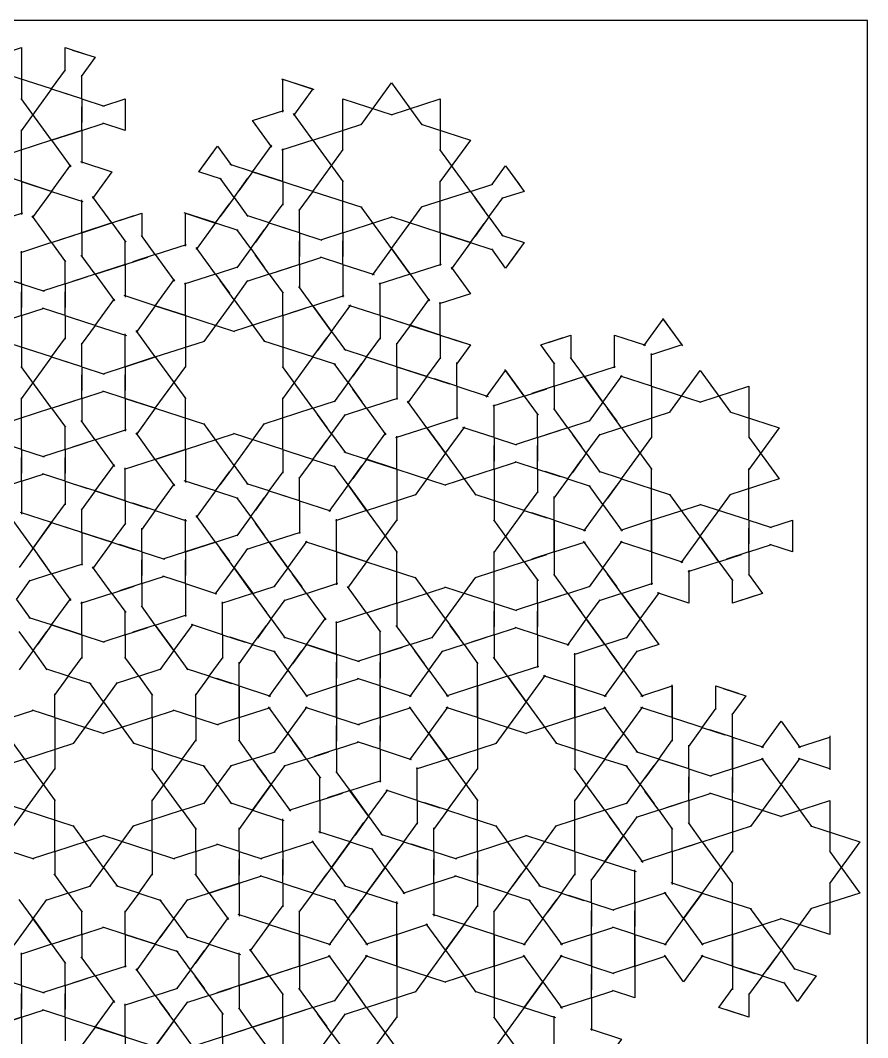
# Model space of a CAD drawing. Header units: millimetres. Extents: x -355 to 355, y -355 to 355.
# Drawn here: x -38.6 to 355, y -117.5 to 355 of the extents above; entities that cross this region are included whole.
import ezdxf

# ---------------------------------------------------------------- set-up
doc = ezdxf.new("R2010")
doc.units = ezdxf.units.MM
doc.layers.add('canvas_boundary', color=7, linetype='Continuous', true_color=0x505050)
doc.layers.add('strapwork', color=7, linetype='Continuous', true_color=0xff0000)

msp = doc.modelspace()

# ---------------------------------------------------------------- linework, layer by layer
at = {"layer": 'canvas_boundary'}
msp.add_lwpolyline([(-355, -355), (355, -355), (355, 355), (-355, 355)], close=True, dxfattribs=at)
at = {"layer": 'strapwork', "true_color": 0xff0000}
for points in [[(-60.89, 334.94), (-38.06, 342.36), (-38.06, 318.36)], [(-17.84, 331.36), (-17.84, 342.36), (-7.38, 338.96)], [(-14.32, 341.22), (-3.86, 337.82), (-10.33, 328.92)], [(-24.09, 323.13), (-17.62, 332.02)], [(-24.09, 323.13), (-46.91, 330.54)], [(-10.11, 318.58), (-10.11, 329.58)], [(82.76, 327.84), (97.27, 323.13), (88.3, 310.79)], [(83.29, 312.42), (83.29, 327.67), (97.79, 322.95)], [(-24.09, 323.13), (-38.19, 303.71)], [(-24.09, 323.13), (-13.63, 319.73)], [(-10.11, 318.58), (-20.57, 321.98)], [(119.75, 306.52), (133.85, 325.93), (147.96, 306.52)], [(-24.09, 299.35), (-38.19, 318.77)], [(-10.11, 318.58), (-10.11, 307.58)], [(-10.11, 318.58), (0.35, 315.19)], [(-0.35, 315.19), (10.11, 318.58), (10.11, 307.58)], [(111.24, 294.58), (111.24, 318.58), (134.07, 311.17)], [(133.64, 311.17), (156.47, 318.58), (156.47, 294.58)], [(-10.11, 303.89), (-10.11, 314.89)], [(10.11, 314.89), (10.11, 303.89), (-0.35, 307.29)], [(78.28, 296.09), (69.31, 308.43), (83.82, 313.14)], [(-10.11, 303.89), (0.35, 307.29)], [(97.27, 299.35), (88.3, 311.69)], [(-38.06, 280.11), (-38.06, 304.11)], [(-10.11, 303.89), (-24.62, 299.18)], [(-24.09, 299.35), (-9.58, 304.06)], [(-10.11, 303.89), (-10.11, 288.64)], [(97.27, 299.35), (120.09, 306.77)], [(147.62, 306.77), (170.44, 299.35), (156.33, 279.93)], [(-24.09, 299.35), (-46.91, 291.93)], [(-24.09, 299.35), (-15.12, 287.01)], [(97.27, 299.35), (82.76, 294.64)], [(97.27, 299.35), (111.37, 279.93)], [(54.78, 281.25), (44.31, 284.65), (50.78, 293.55)], [(46.49, 287.64), (52.95, 296.54), (59.42, 287.64)], [(69.31, 284.65), (78.28, 296.99)], [(83.29, 280.11), (83.29, 295.36)], [(97.27, 275.57), (111.37, 294.99)], [(170.44, 275.57), (156.33, 294.99)], [(-10.64, 289.37), (3.86, 284.65), (-5.1, 272.32)], [(-38.06, 280.11), (-60.89, 287.53)], [(-24.09, 275.57), (-15.12, 287.91)], [(69.31, 284.65), (58.85, 288.05)], [(69.31, 284.65), (62.85, 275.75)], [(83.29, 280.11), (68.79, 284.83)], [(69.31, 284.65), (83.82, 279.94)], [(180.34, 278.56), (186.8, 287.46), (193.27, 278.56)], [(188.98, 284.47), (195.44, 275.57), (184.98, 272.17)], [(-24.09, 275.57), (-38.59, 280.29)], [(-38.06, 280.11), (-38.06, 264.86)], [(-38.06, 280.11), (-23.56, 275.4)], [(60.68, 272.77), (54.21, 281.67)], [(60.68, 272.77), (67.14, 281.67)], [(83.29, 280.11), (83.29, 269.11)], [(83.29, 280.11), (93.75, 276.71)], [(97.27, 275.57), (86.8, 278.97)], [(111.24, 256.34), (111.24, 280.34)], [(156.47, 256.34), (156.47, 280.34)], [(170.44, 275.57), (180.9, 278.97)], [(-24.09, 275.57), (-33.05, 263.24)], [(-24.09, 275.57), (-9.58, 270.86)], [(97.27, 275.57), (90.8, 266.67)], [(97.27, 275.57), (120.09, 268.16)], [(170.44, 275.57), (147.62, 268.16)], [(170.44, 275.57), (176.91, 266.67)], [(-10.11, 256.34), (-10.11, 271.59)], [(3.86, 260.88), (-5.1, 273.22)], [(52.04, 260.88), (58.51, 269.78)], [(60.68, 272.77), (54.21, 263.87)], [(60.68, 272.77), (67.14, 263.87)], [(77.04, 260.88), (83.51, 269.78)], [(179.08, 263.68), (172.61, 272.58)], [(179.08, 263.68), (185.54, 272.58)], [(-52.04, 260.88), (-37.53, 265.59)], [(7.38, 262.02), (17.84, 265.42), (17.84, 254.42)], [(52.04, 260.88), (37.54, 265.59)], [(38.06, 250.17), (38.06, 265.42), (52.57, 260.71)], [(91.02, 256.34), (91.02, 267.34)], [(133.85, 248.99), (119.75, 268.41)], [(133.85, 248.99), (147.96, 268.41)], [(-24.09, 251.8), (-33.05, 264.13)], [(3.86, 260.88), (-10.64, 256.17)], [(-10.11, 256.34), (4.39, 261.05)], [(3.86, 260.88), (14.33, 264.28)], [(3.86, 260.88), (10.33, 251.98)], [(52.04, 260.88), (43.08, 248.54)], [(52.04, 260.88), (62.5, 257.48)], [(77.04, 260.88), (66.58, 264.28)], [(77.04, 260.88), (70.57, 251.98)], [(77.04, 260.88), (87.5, 257.48)], [(111.24, 256.34), (134.07, 263.75)], [(156.47, 256.34), (133.64, 263.75)], [(170.44, 251.8), (176.91, 260.69)], [(179.08, 263.68), (172.61, 254.78)], [(179.08, 263.68), (185.54, 254.78)], [(-24.09, 251.8), (-13.63, 255.2)], [(-10.11, 256.34), (-20.57, 252.94)], [(-10.11, 256.34), (-10.11, 245.34)], [(68.4, 248.99), (61.94, 257.89)], [(68.4, 248.99), (74.87, 257.89)], [(91.02, 256.34), (80.55, 259.74)], [(91.02, 256.34), (91.02, 245.34)], [(91.02, 256.34), (101.48, 252.94)], [(111.24, 256.34), (100.78, 252.94)], [(111.24, 256.34), (111.24, 245.34)], [(170.44, 251.8), (155.94, 256.51)], [(156.47, 256.34), (156.47, 241.09)], [(156.47, 256.34), (170.97, 251.62)], [(184.98, 255.19), (195.44, 251.8), (188.98, 242.9)], [(-24.09, 251.8), (-38.59, 247.08)], [(-24.09, 251.8), (-17.62, 242.9)], [(10.11, 241.64), (10.11, 252.64)], [(24.09, 246.18), (17.62, 255.08)], [(24.09, 246.18), (38.59, 250.9)], [(91.02, 241.64), (91.02, 252.64)], [(111.24, 241.64), (111.24, 252.64)], [(170.44, 251.8), (161.48, 239.46)], [(170.44, 251.8), (180.9, 248.4)], [(-38.06, 232.56), (-38.06, 247.81)], [(-3.86, 237.1), (-10.33, 246)], [(24.09, 246.18), (13.63, 242.78)], [(24.09, 246.18), (33.05, 233.85)], [(52.04, 237.1), (43.08, 249.44)], [(68.4, 248.99), (61.94, 240.09)], [(68.4, 248.99), (74.87, 240.09)], [(77.04, 237.1), (70.57, 246)], [(133.85, 248.99), (124.89, 236.65)], [(142.49, 237.1), (133.53, 249.44)], [(133.85, 248.99), (142.82, 236.65)], [(193.27, 248.81), (186.8, 239.91), (180.34, 248.81)], [(-17.84, 232.56), (-17.84, 243.56)], [(10.11, 241.64), (-4.39, 236.93)], [(-3.86, 237.1), (10.64, 241.81)], [(10.11, 241.64), (20.58, 245.04)], [(10.11, 241.64), (10.11, 226.39)], [(91.02, 241.64), (80.55, 238.24)], [(91.02, 241.64), (101.48, 245.04)], [(91.02, 241.64), (91.02, 230.64)], [(111.24, 241.64), (100.78, 245.04)], [(111.24, 241.64), (111.24, 226.39)], [(111.24, 241.64), (125.74, 236.93)], [(142.49, 237.1), (156.99, 241.81)], [(-38.06, 232.56), (-52.57, 237.27)], [(-52.04, 237.1), (-37.53, 232.39)], [(-3.86, 237.1), (-14.32, 233.7)], [(-3.86, 237.1), (5.1, 224.76)], [(52.04, 237.1), (37.54, 232.39)], [(52.04, 237.1), (62.5, 240.5)], [(52.04, 237.1), (58.51, 228.2)], [(77.04, 237.1), (66.58, 233.7)], [(77.04, 237.1), (87.5, 240.5)], [(77.04, 237.1), (83.51, 228.2)], [(142.49, 237.1), (127.99, 232.39)], [(142.49, 237.1), (151.45, 224.76)], [(161.48, 240.36), (170.44, 228.02), (155.94, 223.31)], [(-38.06, 232.56), (-38.06, 221.56)], [(-38.06, 232.56), (-27.6, 229.16)], [(-17.84, 232.56), (-28.3, 229.16)], [(-17.84, 232.56), (-7.38, 235.96)], [(-17.84, 232.56), (-17.84, 221.56)], [(24.09, 222.41), (33.05, 234.74)], [(38.06, 217.87), (38.06, 233.12)], [(60.68, 225.21), (54.21, 234.11)], [(60.68, 225.21), (67.14, 234.11)], [(128.52, 217.87), (128.52, 233.12)], [(-38.06, 217.87), (-38.06, 228.87)], [(-17.84, 217.87), (-17.84, 228.87)], [(24.09, 222.41), (9.59, 227.12)], [(83.29, 217.87), (83.29, 228.87)], [(97.27, 222.41), (90.8, 231.31)], [(97.27, 222.41), (111.77, 227.12)], [(-3.86, 213.32), (5.1, 225.66)], [(24.09, 222.41), (15.13, 210.07)], [(38.06, 217.87), (23.56, 222.58)], [(24.09, 222.41), (38.59, 217.69)], [(60.68, 225.21), (46.57, 205.8)], [(60.68, 225.21), (74.78, 205.8)], [(97.27, 222.41), (86.8, 219.01)], [(105.9, 210.52), (96.94, 222.86)], [(97.27, 222.41), (106.23, 210.07)], [(105.9, 210.52), (114.87, 222.86)], [(128.52, 217.87), (114.01, 222.58)], [(142.49, 213.32), (151.45, 225.66)], [(156.47, 208.78), (156.47, 224.03)], [(-38.06, 217.87), (-60.89, 210.45)], [(-38.06, 217.87), (-27.6, 221.27)], [(-38.06, 217.87), (-38.06, 193.87)], [(-17.84, 217.87), (-28.3, 221.27)], [(-17.84, 217.87), (-17.84, 206.87)], [(-17.84, 217.87), (-7.38, 214.47)], [(38.06, 217.87), (38.06, 193.87)], [(38.06, 217.87), (60.89, 210.45)], [(83.29, 217.87), (60.46, 210.45)], [(83.29, 217.87), (93.75, 221.26)], [(83.29, 217.87), (83.29, 193.87)], [(128.52, 217.87), (128.52, 206.87)], [(128.52, 217.87), (138.98, 214.47)], [(-3.86, 213.32), (-14.32, 216.72)], [(-3.86, 213.32), (-10.33, 204.43)], [(-3.86, 213.32), (10.64, 208.61)], [(142.49, 213.32), (132.03, 216.72)], [(142.49, 213.32), (136.02, 204.43)], [(156.47, 208.78), (141.96, 213.5)], [(142.49, 213.32), (156.99, 208.61)], [(251.02, 203.79), (259.98, 216.13), (268.94, 203.79)], [(259.65, 216.58), (268.62, 204.24), (254.11, 199.53)], [(10.11, 194.09), (10.11, 209.34)], [(24.09, 198.63), (15.13, 210.97)], [(105.9, 210.52), (99.44, 201.62)], [(105.9, 210.52), (112.37, 201.62)], [(156.47, 208.78), (156.47, 197.78)], [(156.47, 208.78), (166.93, 205.38)], [(206.68, 205.38), (217.14, 208.78), (217.14, 197.78)], [(237.37, 193.53), (237.37, 208.78), (251.87, 204.07)], [(-24.09, 198.63), (-46.91, 206.05)], [(-24.09, 198.63), (-17.62, 207.53)], [(-10.11, 194.09), (-10.11, 205.09)], [(24.09, 198.63), (46.91, 206.05)], [(97.27, 198.63), (74.44, 206.05)], [(97.27, 198.63), (103.73, 207.53)], [(122.27, 198.63), (128.73, 207.53)], [(136.24, 194.09), (136.24, 205.09)], [(159.98, 207.64), (170.44, 204.24), (163.98, 195.34)], [(209.63, 195.34), (203.17, 204.24), (213.63, 207.64)], [(-24.09, 198.63), (-38.19, 179.21)], [(-24.09, 198.63), (-13.63, 195.23)], [(24.09, 198.63), (9.59, 193.92)], [(10.11, 194.09), (24.62, 198.8)], [(24.09, 198.63), (38.2, 179.21)], [(97.27, 198.63), (83.16, 179.21)], [(97.27, 198.63), (107.73, 195.23)], [(122.27, 198.63), (111.8, 202.03)], [(122.27, 198.63), (115.8, 189.73)], [(122.27, 198.63), (132.73, 195.23)], [(254.64, 185.01), (254.64, 200.26)], [(-24.09, 174.85), (-38.19, 194.27)], [(-10.11, 194.09), (-20.57, 197.49)], [(-10.11, 194.09), (-10.11, 183.09)], [(-10.11, 194.09), (0.35, 190.69)], [(10.11, 194.09), (-0.35, 190.69)], [(10.11, 194.09), (10.11, 183.09)], [(24.09, 174.85), (38.2, 194.27)], [(97.27, 174.85), (83.16, 194.27)], [(113.63, 186.74), (107.16, 195.64)], [(113.63, 186.74), (120.09, 195.64)], [(136.24, 194.09), (125.78, 197.49)], [(150.22, 189.55), (135.71, 194.26)], [(136.24, 194.09), (136.24, 178.84)], [(136.24, 194.09), (150.74, 189.38)], [(150.22, 189.55), (156.68, 198.45)], [(164.19, 185.01), (164.19, 196.01)], [(209.42, 185.01), (209.42, 196.01)], [(223.39, 189.55), (216.93, 198.45)], [(223.39, 189.55), (237.9, 194.26)], [(-10.11, 179.4), (-10.11, 190.4)], [(10.11, 179.39), (10.11, 190.39)], [(150.22, 189.55), (141.25, 177.21)], [(150.22, 189.55), (160.68, 186.15)], [(177.84, 180.02), (186.8, 192.35), (195.77, 180.02)], [(195.44, 180.47), (186.48, 192.8)], [(223.39, 189.55), (212.93, 186.15)], [(232.03, 177.66), (223.07, 190)], [(223.39, 189.55), (232.36, 177.21)], [(232.03, 177.66), (240.99, 190)], [(254.64, 185.01), (240.14, 189.72)], [(263.15, 172.94), (277.25, 192.35), (291.36, 172.94)], [(113.63, 186.74), (107.16, 177.84)], [(113.63, 186.74), (120.09, 177.84)], [(164.19, 185.01), (153.73, 188.41)], [(164.19, 185.01), (164.19, 169.76)], [(164.19, 185.01), (178.69, 180.29)], [(209.42, 185.01), (198.96, 181.61)], [(209.42, 185.01), (219.88, 188.41)], [(209.42, 185.01), (209.42, 174.01)], [(254.64, 185.01), (254.64, 161.01)], [(254.64, 185.01), (277.47, 177.59)], [(277.04, 177.59), (299.87, 185.01), (299.87, 161.01)], [(-38.06, 155.62), (-38.06, 179.62)], [(-10.11, 179.4), (0.35, 182.79)], [(10.11, 179.39), (-0.35, 182.79)], [(38.06, 155.62), (38.06, 179.62)], [(83.29, 155.62), (83.29, 179.62)], [(122.27, 174.85), (115.8, 183.75)], [(195.44, 180.47), (180.94, 175.75)], [(195.44, 180.47), (205.9, 183.87)], [(195.44, 180.47), (201.91, 171.57)], [(-24.09, 174.85), (-46.91, 167.44)], [(-24.09, 174.85), (-13.63, 178.25)], [(-24.09, 174.85), (-17.62, 165.96)], [(-10.11, 179.4), (-20.57, 176)], [(-10.11, 179.4), (-10.11, 168.4)], [(24.09, 174.85), (9.59, 179.57)], [(10.11, 179.39), (10.11, 164.14)], [(10.11, 179.39), (24.62, 174.68)], [(24.09, 174.85), (15.13, 162.52)], [(24.09, 174.85), (46.91, 167.44)], [(97.27, 174.85), (74.44, 167.44)], [(97.27, 174.85), (107.73, 178.25)], [(97.27, 174.85), (103.73, 165.95)], [(122.27, 174.85), (111.8, 171.45)], [(122.27, 174.85), (136.77, 179.57)], [(122.27, 174.85), (131.23, 162.52)], [(150.22, 165.77), (141.25, 178.11)], [(181.47, 161.23), (181.47, 176.48)], [(232.03, 177.66), (225.56, 168.76)], [(232.03, 177.66), (238.5, 168.76)], [(105.9, 162.97), (99.44, 171.86)], [(105.9, 162.97), (112.37, 171.86)], [(150.22, 165.77), (164.72, 170.48)], [(201.69, 161.23), (201.69, 172.23)], [(215.67, 165.77), (209.2, 174.67)], [(240.67, 165.77), (234.2, 174.67)], [(240.67, 165.77), (263.49, 173.19)], [(291.02, 173.19), (313.84, 165.77), (299.74, 146.36)], [(-17.84, 155.62), (-17.84, 166.62)], [(-3.86, 160.16), (-10.33, 169.06)], [(60.68, 148.27), (46.57, 167.69)], [(60.68, 148.27), (74.78, 167.69)], [(150.22, 165.77), (135.71, 161.06)], [(158.85, 153.88), (149.89, 166.22)], [(150.22, 165.77), (159.18, 153.43)], [(158.85, 153.88), (167.82, 166.22)], [(181.47, 161.23), (166.96, 165.94)], [(215.67, 165.77), (205.21, 162.37)], [(215.67, 165.77), (226.13, 169.17)], [(215.67, 165.77), (222.13, 156.87)], [(240.67, 165.77), (230.21, 162.37)], [(240.67, 165.77), (254.77, 146.36)], [(-38.06, 155.62), (-60.89, 163.03)], [(-3.86, 160.16), (10.64, 164.87)], [(24.09, 151.08), (15.13, 163.41)], [(38.06, 155.62), (60.89, 163.03)], [(83.29, 155.62), (60.46, 163.03)], [(105.9, 162.97), (99.44, 154.07)], [(105.9, 162.97), (112.37, 154.07)], [(122.27, 151.08), (131.23, 163.41)], [(136.24, 146.54), (136.24, 161.79)], [(181.47, 161.23), (181.47, 150.23)], [(181.47, 161.23), (191.93, 157.83)], [(201.69, 161.23), (191.23, 157.83)], [(201.69, 161.23), (212.15, 164.63)], [(201.69, 161.23), (201.69, 150.23)], [(224.3, 153.88), (217.84, 162.78)], [(224.3, 153.88), (230.77, 162.78)], [(240.67, 142), (254.77, 161.41)], [(299.74, 161.41), (313.84, 142), (291.02, 134.58)], [(-17.84, 155.62), (-7.38, 159.02)], [(-3.86, 160.16), (-14.32, 156.76)], [(-3.86, 160.16), (5.1, 147.82)], [(97.27, 151.08), (103.73, 159.98)], [(181.47, 146.54), (181.47, 157.54)], [(201.69, 146.54), (201.69, 157.54)], [(-38.06, 155.62), (-38.06, 144.62)], [(-38.06, 155.62), (-27.6, 152.22)], [(-38.06, 140.92), (-38.06, 151.92)], [(-17.84, 155.62), (-28.3, 152.22)], [(-17.84, 155.62), (-17.84, 144.62)], [(-17.84, 140.92), (-17.84, 151.92)], [(38.06, 155.62), (23.56, 150.91)], [(24.09, 151.08), (38.59, 155.79)], [(38.06, 155.62), (38.06, 140.37)], [(83.29, 155.62), (83.29, 144.62)], [(83.29, 155.62), (93.75, 152.22)], [(97.27, 151.08), (86.8, 154.48)], [(122.27, 151.08), (111.8, 154.48)], [(136.24, 146.54), (121.74, 151.25)], [(158.85, 153.88), (144.75, 134.47)], [(158.85, 153.88), (172.96, 134.47)], [(224.3, 153.88), (217.84, 144.98)], [(224.3, 153.88), (230.77, 144.98)], [(-3.86, 136.38), (5.1, 148.72)], [(24.09, 151.08), (9.59, 146.36)], [(10.11, 131.84), (10.11, 147.09)], [(24.09, 151.08), (33.05, 138.74)], [(60.68, 148.27), (54.21, 139.37)], [(60.68, 148.27), (67.14, 139.37)], [(97.27, 151.08), (90.8, 142.18)], [(97.27, 151.08), (107.73, 147.68)], [(113.63, 139.19), (107.16, 148.09)], [(113.63, 139.19), (120.09, 148.09)], [(122.27, 151.08), (115.8, 142.18)], [(122.27, 151.08), (136.77, 146.36)], [(136.24, 146.54), (136.24, 122.54)], [(136.24, 146.54), (159.07, 139.12)], [(181.47, 146.54), (158.64, 139.12)], [(181.47, 146.54), (191.93, 149.94)], [(181.47, 146.54), (181.47, 122.54)], [(201.69, 146.54), (191.23, 149.94)], [(201.69, 146.54), (201.69, 135.54)], [(201.69, 146.54), (212.15, 143.14)], [(215.67, 142), (222.13, 150.89)], [(254.64, 122.76), (254.64, 146.76)], [(299.87, 122.76), (299.87, 146.76)], [(-38.06, 140.92), (-27.6, 144.32)], [(-17.84, 140.92), (-28.3, 144.32)], [(52.04, 136.38), (58.51, 145.28)], [(77.04, 136.38), (83.51, 145.28)], [(91.02, 131.84), (91.02, 142.84)], [(215.67, 142), (205.21, 145.39)], [(215.67, 142), (209.2, 133.1)], [(215.67, 142), (226.13, 138.6)], [(240.67, 142), (230.21, 145.39)], [(240.67, 142), (234.2, 133.1)], [(240.67, 142), (263.49, 134.58)], [(-38.06, 140.92), (-52.57, 136.21)], [(-38.06, 140.92), (-38.06, 125.67)], [(-17.84, 140.92), (-17.84, 129.92)], [(-17.84, 140.92), (-7.38, 137.52)], [(-3.86, 136.38), (-14.32, 139.78)], [(24.09, 127.3), (33.05, 139.64)], [(52.04, 136.38), (37.54, 141.09)], [(77.04, 136.38), (66.58, 139.78)], [(113.63, 139.19), (104.66, 126.85)], [(122.27, 127.3), (113.3, 139.64)], [(113.63, 139.19), (122.59, 126.85)], [(232.03, 130.11), (225.56, 139.01)], [(232.03, 130.11), (238.5, 139.01)], [(-3.86, 136.38), (-10.33, 127.48)], [(10.11, 131.84), (-4.39, 136.55)], [(-3.86, 136.38), (10.64, 131.67)], [(52.04, 136.38), (43.08, 124.04)], [(52.04, 136.38), (62.5, 132.98)], [(68.4, 124.49), (61.94, 133.39)], [(68.4, 124.49), (74.87, 133.39)], [(77.04, 136.38), (70.57, 127.48)], [(77.04, 136.38), (87.5, 132.98)], [(91.02, 131.84), (80.55, 135.24)], [(122.27, 127.3), (145.09, 134.72)], [(195.44, 127.3), (172.62, 134.72)], [(195.44, 127.3), (201.91, 136.2)], [(209.42, 122.76), (209.42, 133.76)], [(277.25, 115.41), (263.15, 134.83)], [(277.25, 115.41), (291.36, 134.83)], [(-24.09, 121.69), (-17.62, 130.59)], [(-10.11, 117.15), (-10.11, 128.15)], [(10.11, 131.84), (10.11, 120.84)], [(10.11, 131.84), (20.58, 128.44)], [(24.09, 127.3), (13.63, 130.7)], [(91.02, 131.84), (91.02, 116.59)], [(91.02, 131.84), (105.52, 127.13)], [(232.03, 130.11), (223.07, 117.77)], [(232.03, 130.11), (240.99, 117.77)], [(254.64, 122.76), (277.47, 130.18)], [(299.87, 122.76), (277.04, 130.18)], [(-24.09, 121.69), (-38.59, 126.4)], [(24.09, 127.3), (17.62, 118.4)], [(24.09, 127.3), (38.59, 122.59)], [(38.06, 108.07), (38.06, 123.32)], [(52.04, 112.61), (43.08, 124.94)], [(68.4, 124.49), (61.94, 115.59)], [(68.4, 124.49), (74.87, 115.59)], [(122.27, 127.3), (107.76, 122.59)], [(108.29, 108.06), (108.29, 123.31)], [(122.26, 103.52), (136.37, 122.94)], [(122.27, 127.3), (136.37, 107.88)], [(195.44, 127.3), (181.33, 107.88)], [(195.44, 103.52), (181.33, 122.94)], [(195.44, 127.3), (205.9, 123.9)], [(209.42, 122.76), (198.96, 126.16)], [(209.42, 108.06), (209.42, 123.31)], [(254.64, 108.06), (254.64, 123.31)], [(-32.72, 109.8), (-41.69, 122.14)], [(-24.09, 121.69), (-33.05, 109.35)], [(-32.72, 109.8), (-23.76, 122.14)], [(-24.09, 121.69), (-13.63, 118.29)], [(-10.11, 117.15), (-20.57, 120.55)], [(3.86, 112.61), (10.33, 121.51)], [(17.84, 108.07), (17.84, 119.07)], [(77.04, 112.61), (70.57, 121.51)], [(209.42, 122.76), (209.42, 107.51)], [(209.42, 122.76), (223.92, 118.05)], [(254.64, 122.76), (240.14, 118.05)], [(254.64, 122.76), (254.64, 107.51)], [(299.87, 122.76), (299.87, 111.76)], [(299.87, 122.76), (310.33, 119.36)], [(299.87, 108.06), (299.87, 119.06)], [(309.63, 119.36), (320.09, 122.76), (320.09, 111.76)], [(320.09, 119.06), (320.09, 108.06), (309.63, 111.46)], [(3.86, 112.61), (-10.64, 117.32)], [(-10.11, 117.15), (-10.11, 101.9)], [(-10.11, 117.15), (4.39, 112.43)], [(52.04, 112.61), (62.5, 116.01)], [(77.04, 112.61), (91.54, 117.32)], [(277.25, 115.41), (268.29, 103.07)], [(285.89, 103.52), (276.93, 115.86)], [(277.25, 115.41), (286.22, 103.07)], [(-32.72, 109.8), (-39.19, 100.9)], [(-32.72, 109.8), (-26.26, 100.9)], [(3.86, 112.61), (-5.1, 100.27)], [(3.86, 112.61), (14.33, 109.21)], [(17.84, 108.07), (7.38, 111.46)], [(52.04, 112.61), (37.54, 107.89)], [(38.06, 108.07), (52.57, 112.78)], [(52.04, 112.61), (58.51, 103.71)], [(60.68, 100.72), (54.21, 109.62)], [(60.68, 100.72), (67.14, 109.62)], [(77.04, 112.61), (66.58, 109.21)], [(85.68, 100.72), (76.71, 113.06)], [(77.04, 112.61), (86, 100.27)], [(85.68, 100.72), (94.64, 113.06)], [(108.29, 108.06), (93.79, 112.78)], [(209.42, 108.06), (223.92, 112.78)], [(232.03, 100.72), (223.07, 113.06)], [(232.03, 100.72), (240.99, 113.06)], [(254.64, 108.06), (240.14, 112.78)], [(299.87, 108.06), (310.33, 111.46)], [(-24.09, 97.91), (-30.55, 106.81)], [(17.84, 108.07), (17.84, 97.07)], [(17.84, 108.07), (28.3, 104.67)], [(17.84, 93.37), (17.84, 104.37)], [(38.06, 108.07), (27.6, 104.67)], [(38.06, 108.07), (38.06, 97.07)], [(38.06, 93.37), (38.06, 104.37)], [(122.26, 103.52), (107.76, 108.24)], [(108.29, 108.06), (108.29, 92.81)], [(108.29, 108.06), (122.79, 103.35)], [(136.24, 84.29), (136.24, 108.29)], [(181.47, 84.29), (181.47, 108.29)], [(195.44, 103.52), (205.9, 106.92)], [(209.42, 108.06), (198.96, 104.67)], [(209.42, 108.06), (209.42, 97.06)], [(254.64, 108.06), (254.64, 92.81)], [(254.64, 108.06), (269.15, 103.35)], [(285.89, 103.52), (296.35, 106.92)], [(299.87, 108.06), (289.41, 104.67)], [(299.87, 108.06), (299.87, 97.06)], [(-24.09, 97.91), (-9.58, 102.62)], [(3.86, 88.83), (-5.1, 101.17)], [(60.68, 100.72), (51.71, 88.38)], [(69.31, 88.83), (60.35, 101.17)], [(60.68, 100.72), (69.64, 88.38)], [(85.68, 100.72), (79.21, 91.82)], [(85.68, 100.72), (92.14, 91.82)], [(122.26, 103.52), (113.3, 91.19)], [(122.26, 103.52), (145.09, 96.11)], [(195.44, 103.52), (172.62, 96.11)], [(195.44, 103.52), (201.91, 94.62)], [(232.03, 100.72), (225.56, 91.82)], [(232.03, 100.72), (238.5, 91.82)], [(271.92, 99.54), (271.92, 84.29), (257.41, 89)], [(285.89, 103.52), (271.39, 98.81)], [(285.89, 103.52), (292.36, 94.62)], [(-40.45, 86.02), (-33.98, 94.92)], [(-24.09, 97.91), (-34.55, 94.51)], [(-24.09, 97.91), (-15.12, 85.57)], [(17.84, 93.37), (28.3, 96.77)], [(38.06, 93.37), (27.6, 96.77)], [(94.31, 88.83), (87.85, 97.73)], [(158.85, 76.94), (144.75, 96.36)], [(158.85, 76.94), (172.96, 96.36)], [(201.69, 84.29), (201.69, 95.29)], [(215.67, 88.83), (209.2, 97.73)], [(240.67, 88.83), (234.2, 97.73)], [(302.6, 87.69), (292.14, 84.29), (292.14, 95.29)], [(299.65, 97.73), (306.12, 88.83), (295.66, 85.43)], [(3.86, 88.83), (14.33, 92.23)], [(17.84, 93.37), (7.38, 89.97)], [(17.84, 93.37), (17.84, 82.37)], [(38.06, 93.37), (38.06, 78.12)], [(38.06, 93.37), (52.57, 88.66)], [(69.31, 88.83), (79.78, 92.23)], [(94.31, 88.83), (108.82, 93.54)], [(122.26, 79.75), (113.3, 92.08)], [(136.24, 84.29), (159.07, 91.71)], [(181.47, 84.29), (158.64, 91.7)], [(215.67, 88.83), (226.13, 92.23)], [(240.67, 88.83), (255.17, 93.54)], [(-40.45, 86.02), (-33.98, 77.12)], [(-24.09, 74.14), (-15.12, 86.47)], [(3.86, 88.83), (-10.64, 84.12)], [(3.86, 88.83), (10.33, 79.93)], [(69.31, 88.83), (54.81, 84.12)], [(69.31, 88.83), (75.78, 79.93)], [(77.95, 76.94), (71.49, 85.84)], [(77.95, 76.94), (84.42, 85.84)], [(94.31, 88.83), (83.85, 85.43)], [(94.31, 88.83), (103.28, 76.49)], [(201.69, 84.29), (212.15, 87.69)], [(215.67, 88.83), (205.2, 85.43)], [(215.67, 88.83), (222.13, 79.93)], [(224.3, 76.94), (217.84, 85.84)], [(224.3, 76.94), (230.77, 85.84)], [(240.67, 88.83), (230.2, 85.43)], [(249.3, 76.94), (240.34, 89.28)], [(240.67, 88.83), (249.63, 76.49)], [(249.3, 76.94), (258.27, 89.28)], [(-10.11, 69.59), (-10.11, 84.84)], [(10.11, 69.59), (10.11, 80.59)], [(24.09, 74.13), (17.62, 83.03)], [(55.34, 69.59), (55.34, 84.84)], [(122.26, 79.75), (132.73, 83.15)], [(136.24, 84.29), (125.78, 80.89)], [(136.24, 84.29), (136.24, 73.29)], [(181.47, 84.29), (181.47, 73.29)], [(181.47, 84.29), (191.93, 80.89)], [(181.47, 69.59), (181.47, 80.59)], [(201.69, 84.29), (191.23, 80.89)], [(201.69, 84.29), (201.69, 73.29)], [(201.69, 69.59), (201.69, 80.59)], [(-24.09, 74.14), (-34.55, 77.53)], [(24.09, 74.13), (38.59, 78.85)], [(77.95, 76.94), (71.49, 68.04)], [(77.95, 76.94), (84.42, 68.04)], [(94.31, 65.05), (103.28, 77.39)], [(122.26, 79.75), (107.76, 75.03)], [(108.29, 60.51), (108.29, 75.76)], [(122.26, 79.75), (128.73, 70.85)], [(158.85, 76.94), (152.39, 68.04)], [(158.85, 76.94), (165.32, 68.04)], [(224.3, 76.94), (215.34, 64.6)], [(232.94, 65.05), (223.98, 77.39)], [(224.3, 76.94), (233.27, 64.6)], [(249.3, 76.94), (242.84, 68.04)], [(249.3, 76.94), (255.77, 68.04)], [(-32.72, 62.25), (-39.19, 71.15)], [(-32.72, 62.25), (-26.26, 71.15)], [(-24.09, 74.14), (-30.55, 65.24)], [(-10.11, 69.59), (-24.62, 74.31)], [(-24.09, 74.14), (-9.58, 69.42)], [(10.11, 69.59), (20.57, 72.99)], [(24.09, 74.13), (13.63, 70.74)], [(32.73, 62.25), (23.76, 74.58)], [(24.09, 74.13), (33.05, 61.8)], [(32.73, 62.25), (41.69, 74.58)], [(55.34, 69.59), (40.83, 74.31)], [(69.31, 65.05), (75.78, 73.95)], [(128.51, 60.51), (128.51, 71.51)], [(142.49, 65.05), (136.02, 73.95)], [(167.49, 65.05), (161.02, 73.95)], [(181.47, 69.59), (191.93, 72.99)], [(201.69, 69.59), (191.23, 72.99)], [(251.48, 73.95), (257.94, 65.05), (247.48, 61.65)], [(-10.11, 69.59), (-10.11, 58.59)], [(-10.11, 69.59), (0.35, 66.19)], [(10.11, 69.59), (-0.35, 66.19)], [(10.11, 69.59), (10.11, 58.59)], [(55.34, 69.59), (55.34, 58.59)], [(55.34, 69.59), (65.8, 66.19)], [(69.31, 65.05), (58.85, 68.45)], [(94.31, 65.05), (83.85, 68.45)], [(142.49, 65.05), (152.95, 68.45)], [(167.49, 65.05), (177.95, 68.45)], [(181.47, 69.59), (171, 66.19)], [(181.47, 69.59), (181.47, 58.59)], [(201.69, 69.59), (201.69, 54.34)], [(201.69, 69.59), (216.19, 64.88)], [(232.94, 65.05), (243.4, 68.45)], [(-32.72, 62.25), (-39.19, 53.35)], [(-32.72, 62.25), (-26.26, 53.35)], [(32.73, 62.25), (26.26, 53.35)], [(32.73, 62.25), (39.19, 53.35)], [(69.31, 65.05), (62.85, 56.15)], [(69.31, 65.05), (79.78, 61.65)], [(85.68, 53.16), (79.21, 62.06)], [(85.68, 53.16), (92.14, 62.06)], [(94.31, 65.05), (87.85, 56.15)], [(108.29, 60.51), (93.79, 65.22)], [(94.31, 65.05), (108.82, 60.34)], [(128.51, 60.51), (138.98, 63.91)], [(142.49, 65.05), (132.03, 61.65)], [(142.49, 65.05), (148.96, 56.15)], [(151.13, 53.16), (144.66, 62.06)], [(151.13, 53.16), (157.59, 62.06)], [(167.49, 65.05), (157.03, 61.65)], [(167.49, 65.05), (173.96, 56.15)], [(232.94, 65.05), (218.44, 60.34)], [(232.94, 65.05), (239.41, 56.15)], [(241.58, 53.16), (235.11, 62.06)], [(241.58, 53.16), (248.04, 62.06)], [(-16.36, 50.36), (-9.9, 59.26)], [(16.36, 50.36), (9.9, 59.26)], [(49.09, 50.36), (55.55, 59.26)], [(63.06, 45.82), (63.06, 56.82)], [(108.29, 60.51), (108.29, 49.51)], [(108.29, 60.51), (118.75, 57.11)], [(108.29, 45.82), (108.29, 56.82)], [(128.51, 60.51), (118.05, 57.11)], [(128.51, 60.51), (128.51, 49.51)], [(128.51, 45.82), (128.51, 56.82)], [(173.74, 45.82), (173.74, 56.82)], [(187.72, 50.36), (181.25, 59.26)], [(218.97, 45.82), (218.97, 61.07)], [(-16.36, 50.36), (-26.82, 53.76)], [(16.36, 50.36), (26.82, 53.76)], [(49.09, 50.36), (38.63, 53.76)], [(85.68, 53.16), (76.71, 40.83)], [(85.68, 53.16), (94.64, 40.83)], [(151.13, 53.16), (142.16, 40.83)], [(151.13, 53.16), (160.09, 40.83)], [(187.72, 50.36), (202.22, 55.07)], [(241.58, 53.16), (232.61, 40.83)], [(241.58, 53.16), (250.54, 40.83)], [(-16.36, 50.36), (-22.83, 41.46)], [(-16.36, 50.36), (-5.9, 46.96)], [(0, 38.47), (-6.47, 47.37)], [(0, 38.47), (6.47, 47.37)], [(16.36, 50.36), (5.9, 46.96)], [(16.36, 50.36), (22.83, 41.46)], [(49.09, 50.36), (42.62, 41.46)], [(49.09, 50.36), (59.55, 46.96)], [(63.06, 45.82), (52.6, 49.22)], [(108.29, 45.82), (118.75, 49.22)], [(128.51, 45.82), (118.05, 49.22)], [(173.74, 45.82), (184.2, 49.22)], [(187.72, 50.36), (177.25, 46.96)], [(196.35, 38.47), (187.39, 50.81)], [(187.72, 50.36), (196.68, 38.02)], [(196.35, 38.47), (205.32, 50.81)], [(218.97, 45.82), (204.46, 50.53)], [(63.06, 31.12), (63.06, 46.37)], [(63.06, 45.82), (63.06, 30.57)], [(63.06, 45.82), (77.57, 41.1)], [(108.29, 45.82), (93.79, 41.1)], [(108.29, 31.12), (108.29, 46.37)], [(108.29, 45.82), (108.29, 30.57)], [(128.51, 31.12), (128.51, 46.37)], [(128.51, 45.82), (128.51, 30.57)], [(128.51, 45.82), (143.02, 41.1)], [(173.74, 45.82), (159.24, 41.1)], [(173.74, 31.12), (173.74, 46.37)], [(173.74, 45.82), (173.74, 30.57)], [(218.97, 31.12), (218.97, 46.37)], [(218.97, 45.82), (218.97, 30.57)], [(218.97, 45.82), (233.47, 41.1)], [(249.69, 41.1), (264.19, 45.82), (264.19, 30.57)], [(264.19, 31.12), (264.19, 46.37)], [(284.42, 34.82), (284.42, 45.82), (294.88, 42.42)], [(287.93, 44.68), (298.39, 41.28), (291.93, 32.38)], [(-22.61, 31.12), (-22.61, 42.12)], [(0, 38.47), (-14.11, 19.06)], [(0, 38.47), (14.11, 19.06)], [(22.61, 31.12), (22.61, 42.12)], [(42.84, 31.12), (42.84, 42.12)], [(196.35, 38.47), (182.25, 19.05)], [(196.35, 38.47), (210.46, 19.05)], [(-42.84, 31.12), (-32.38, 34.52)], [(-22.61, 31.12), (-33.07, 34.52)], [(22.61, 31.12), (33.07, 34.52)], [(42.84, 31.12), (32.38, 34.52)], [(63.06, 31.12), (77.57, 35.84)], [(85.68, 23.78), (76.71, 36.11)], [(85.68, 23.78), (94.64, 36.11)], [(108.29, 31.12), (93.79, 35.84)], [(128.51, 31.12), (143.02, 35.84)], [(151.13, 23.78), (142.16, 36.11)], [(151.13, 23.78), (160.09, 36.11)], [(173.74, 31.12), (159.24, 35.84)], [(218.97, 31.12), (233.47, 35.84)], [(241.58, 23.78), (232.61, 36.11)], [(241.58, 23.78), (250.54, 36.11)], [(264.19, 31.12), (249.69, 35.84)], [(278.17, 26.58), (284.63, 35.48)], [(-22.61, 31.12), (-22.61, 7.12)], [(-22.61, 31.12), (0.21, 23.71)], [(22.61, 31.12), (-0.21, 23.71)], [(22.61, 31.12), (22.61, 7.12)], [(42.84, 31.12), (42.84, 20.12)], [(42.84, 31.12), (53.3, 27.72)], [(63.06, 31.12), (52.6, 27.72)], [(63.06, 31.12), (63.06, 20.12)], [(108.29, 31.12), (108.29, 20.12)], [(108.29, 31.12), (118.75, 27.72)], [(128.51, 31.12), (118.05, 27.72)], [(128.51, 31.12), (128.51, 20.12)], [(173.74, 31.12), (173.74, 7.12)], [(173.74, 31.12), (196.57, 23.71)], [(218.97, 31.12), (196.14, 23.71)], [(218.97, 31.12), (218.97, 7.12)], [(264.19, 31.12), (264.19, 20.12)], [(264.19, 31.12), (274.65, 27.72)], [(278.17, 26.58), (267.7, 29.98)], [(292.14, 22.04), (292.14, 33.04)], [(305.79, 17.05), (314.75, 29.39), (323.72, 17.05)], [(85.68, 23.78), (79.21, 14.88)], [(85.68, 23.78), (92.14, 14.88)], [(108.29, 16.43), (108.29, 27.43)], [(128.51, 16.43), (128.51, 27.43)], [(151.13, 23.78), (142.16, 11.44)], [(159.76, 11.89), (150.8, 24.23)], [(151.13, 23.78), (160.09, 11.44)], [(241.58, 23.78), (235.11, 14.88)], [(241.58, 23.78), (248.04, 14.88)], [(278.17, 26.58), (271.7, 17.68)], [(278.17, 26.58), (288.63, 23.18)], [(292.14, 22.04), (281.68, 25.44)], [(-36.59, 11.89), (-43.05, 20.79)], [(-36.59, 11.89), (-13.76, 19.31)], [(36.59, 11.89), (13.76, 19.31)], [(36.59, 11.89), (43.05, 20.79)], [(69.31, 11.89), (62.85, 20.79)], [(94.31, 11.89), (87.85, 20.79)], [(108.29, 16.43), (118.75, 19.83)], [(128.51, 16.43), (118.05, 19.83)], [(159.76, 11.89), (182.59, 19.3)], [(232.94, 11.89), (210.12, 19.3)], [(232.94, 11.89), (239.41, 20.79)], [(257.94, 11.89), (264.41, 20.79)], [(292.14, 7.35), (292.14, 22.6)], [(292.14, 22.04), (292.14, 6.79)], [(292.14, 22.04), (306.65, 17.33)], [(337.37, 22.6), (337.37, 7.35), (322.86, 12.06)], [(322.86, 17.33), (337.37, 22.04), (337.37, 6.79)], [(69.31, 11.89), (79.77, 15.29)], [(94.31, 11.89), (104.77, 15.29)], [(108.29, 16.43), (97.83, 13.03)], [(108.29, 16.43), (108.29, 5.43)], [(128.51, 16.43), (128.51, 1.18)], [(128.51, 16.43), (143.02, 11.72)], [(257.94, 11.89), (247.48, 15.29)], [(271.92, 7.35), (271.92, 18.35)], [(-36.59, 11.89), (-47.05, 8.49)], [(-36.59, 11.89), (-22.48, -7.53)], [(36.59, 11.89), (22.48, -7.53)], [(36.59, 11.89), (47.05, 8.49)], [(69.31, 11.89), (58.85, 8.49)], [(69.31, 11.89), (75.78, 2.99)], [(94.31, 11.89), (83.85, 8.49)], [(94.31, 11.89), (100.78, 2.99)], [(159.76, 11.89), (145.26, 7.18)], [(159.76, 11.89), (173.87, -7.53)], [(232.94, 11.89), (218.83, -7.53)], [(232.94, 11.89), (243.4, 8.49)], [(257.94, 11.89), (251.48, 2.99)], [(257.94, 11.89), (268.4, 8.49)], [(271.92, 7.35), (261.45, 10.75)], [(292.14, 7.35), (306.65, 12.06)], [(314.75, 0), (305.79, 12.34)], [(314.75, 0), (323.72, 12.34)], [(-36.59, -11.89), (-22.48, 7.53)], [(36.59, -11.89), (22.48, 7.53)], [(52.95, 0), (46.49, 8.9)], [(52.95, 0), (59.42, 8.9)], [(77.95, 0), (71.48, 8.9)], [(77.95, 0), (84.42, 8.9)], [(114.54, -2.81), (108.07, 6.09)], [(145.79, -7.35), (145.79, 7.9)], [(159.76, -11.89), (173.87, 7.53)], [(232.94, -11.89), (218.83, 7.53)], [(249.3, 0), (242.84, 8.9)], [(249.3, 0), (255.77, 8.9)], [(271.92, 7.35), (271.92, -3.65)], [(271.92, 7.35), (282.38, 3.95)], [(292.14, 7.35), (281.68, 3.95)], [(292.14, 7.35), (292.14, -3.65)], [(52.95, 0), (46.48, -8.9)], [(52.95, 0), (59.42, -8.9)], [(69.31, -11.89), (78.28, 0.45)], [(100.56, -7.35), (100.56, 3.65)], [(114.54, -2.81), (129.04, 1.9)], [(271.92, -7.35), (271.92, 3.65)], [(292.14, -7.35), (292.14, 3.65)], [(77.95, 0), (68.99, -12.34)], [(77.95, 0), (86.91, -12.34)], [(100.56, -7.35), (111.02, -3.95)], [(114.54, -2.81), (104.08, -6.21)], [(123.18, -14.7), (114.21, -2.36)], [(114.54, -2.81), (123.5, -15.15)], [(123.18, -14.7), (132.14, -2.36)], [(145.79, -7.35), (131.28, -2.64)], [(249.3, 0), (242.84, -8.9)], [(249.3, 0), (255.77, -8.9)], [(257.94, -11.89), (251.48, -2.99)], [(271.92, -7.35), (282.38, -3.95)], [(292.14, -7.35), (281.68, -3.95)], [(314.75, 0), (300.65, -19.42)], [(314.75, 0), (328.86, -19.42)], [(-36.59, -11.89), (-47.05, -8.49)], [(-22.61, -31.12), (-22.61, -7.12)], [(22.61, -31.12), (22.61, -7.12)], [(36.59, -11.89), (47.05, -8.49)], [(69.31, -11.89), (58.85, -8.49)], [(100.56, -7.35), (86.06, -12.06)], [(100.56, -7.35), (100.56, -22.6)], [(145.79, -7.35), (145.79, -18.35)], [(145.79, -7.35), (156.25, -10.75)], [(159.76, -11.89), (149.3, -8.49)], [(173.74, -31.12), (173.74, -7.12)], [(218.97, -31.12), (218.97, -7.12)], [(232.94, -11.89), (243.4, -8.49)], [(257.94, -11.89), (268.4, -8.49)], [(271.92, -7.35), (261.45, -10.75)], [(271.92, -7.35), (271.92, -18.35)], [(292.14, -7.35), (292.14, -31.35)], [(292.14, -7.35), (314.97, -14.76)], [(314.54, -14.76), (337.37, -7.35), (337.37, -31.35)], [(-36.59, -11.89), (-43.05, -20.79)], [(-36.59, -11.89), (-13.76, -19.3)], [(36.59, -11.89), (13.76, -19.3)], [(36.59, -11.89), (43.05, -20.79)], [(69.31, -11.89), (62.85, -20.79)], [(69.31, -11.89), (83.82, -16.6)], [(159.76, -11.89), (153.3, -20.79)], [(159.76, -11.89), (182.59, -19.31)], [(232.94, -11.89), (210.12, -19.31)], [(232.94, -11.89), (239.41, -20.79)], [(257.94, -11.89), (247.48, -15.29)], [(257.94, -11.89), (264.41, -20.79)], [(83.29, -31.12), (83.29, -15.87)], [(114.54, -26.58), (121, -17.68)], [(123.18, -14.7), (116.71, -23.59)], [(123.18, -14.7), (129.64, -23.59)], [(139.54, -26.58), (146, -17.68)], [(241.58, -23.78), (235.11, -14.88)], [(241.58, -23.78), (248.04, -14.88)], [(278.17, -26.58), (271.7, -17.68)], [(0, -38.47), (-14.11, -19.05)], [(0, -38.47), (14.11, -19.05)], [(42.84, -31.12), (42.84, -20.12)], [(63.06, -31.12), (63.06, -20.12)], [(114.54, -26.58), (100.03, -21.87)], [(139.54, -26.58), (129.08, -23.18)], [(153.51, -31.12), (153.51, -20.12)], [(196.35, -38.47), (182.25, -19.06)], [(196.35, -38.47), (210.46, -19.06)], [(232.94, -35.67), (241.9, -23.33)], [(264.19, -31.12), (264.19, -20.12)], [(278.17, -26.58), (300.99, -19.17)], [(328.52, -19.17), (351.34, -26.58), (337.24, -46)], [(-22.61, -31.12), (0.21, -23.71)], [(22.61, -31.12), (-0.21, -23.71)], [(42.84, -31.12), (53.3, -27.72)], [(63.06, -31.12), (52.6, -27.72)], [(83.29, -31.12), (97.79, -26.41)], [(105.9, -38.47), (96.94, -26.13)], [(114.54, -26.58), (105.57, -38.92)], [(105.9, -38.47), (114.86, -26.13)], [(114.54, -26.58), (125, -29.98)], [(139.54, -26.58), (133.07, -35.48)], [(139.54, -26.58), (150, -29.98)], [(153.51, -31.12), (143.05, -27.73)], [(173.74, -31.12), (196.57, -23.71)], [(218.97, -31.12), (196.14, -23.71)], [(241.58, -23.78), (232.61, -36.11)], [(241.58, -23.78), (250.54, -36.11)], [(264.19, -31.12), (274.65, -27.73)], [(278.17, -26.58), (267.7, -29.98)], [(278.17, -26.58), (292.27, -46)], [(-42.84, -31.12), (-32.38, -34.52)], [(-22.61, -31.12), (-33.07, -34.52)], [(-22.61, -31.12), (-22.61, -42.12)], [(22.61, -31.12), (22.61, -42.12)], [(22.61, -31.12), (33.07, -34.52)], [(42.84, -31.12), (32.38, -34.52)], [(42.84, -31.12), (42.84, -42.12)], [(63.06, -31.12), (63.06, -42.12)], [(63.06, -31.12), (73.52, -34.52)], [(83.29, -31.12), (72.83, -34.52)], [(83.29, -31.12), (83.29, -42.12)], [(130.9, -38.47), (124.44, -29.57)], [(130.9, -38.47), (137.37, -29.57)], [(153.51, -31.12), (153.51, -42.12)], [(153.51, -31.12), (163.98, -34.52)], [(173.74, -31.12), (163.28, -34.52)], [(173.74, -31.12), (173.74, -42.12)], [(218.97, -31.12), (218.97, -42.12)], [(218.97, -31.12), (229.43, -34.52)], [(232.94, -35.67), (222.48, -32.27)], [(264.19, -31.12), (249.69, -35.84)], [(264.19, -31.12), (264.19, -46.37)], [(278.17, -50.36), (292.27, -30.94)], [(337.24, -30.94), (351.34, -50.36), (328.52, -57.78)], [(63.06, -45.82), (63.06, -34.82)], [(83.29, -45.82), (83.29, -34.82)], [(153.51, -45.82), (153.51, -34.82)], [(173.74, -45.82), (173.74, -34.82)], [(232.94, -35.67), (226.48, -44.56)], [(232.94, -35.67), (247.44, -40.38)], [(-16.36, -50.36), (-22.83, -41.46)], [(0, -38.47), (-6.47, -47.37)], [(0, -38.47), (6.47, -47.37)], [(16.36, -50.36), (22.83, -41.46)], [(49.09, -50.36), (42.62, -41.46)], [(63.06, -45.82), (73.52, -42.42)], [(83.29, -45.82), (72.83, -42.42)], [(97.26, -50.36), (103.73, -41.46)], [(105.9, -38.47), (99.44, -47.37)], [(105.9, -38.47), (112.37, -47.37)], [(130.9, -38.47), (121.94, -50.81)], [(122.26, -50.36), (131.23, -38.02)], [(130.9, -38.47), (139.86, -50.81)], [(153.51, -45.82), (163.98, -42.42)], [(173.74, -45.82), (163.28, -42.42)], [(187.71, -50.36), (194.18, -41.46)], [(196.35, -38.47), (189.89, -47.37)], [(196.35, -38.47), (202.82, -47.37)], [(212.71, -50.36), (219.18, -41.46)], [(246.92, -54.9), (246.92, -39.65)], [(-16.36, -50.36), (-5.9, -46.96)], [(16.36, -50.36), (5.9, -46.96)], [(63.06, -45.82), (48.56, -50.53)], [(49.09, -50.36), (63.59, -45.65)], [(63.06, -45.82), (63.06, -61.07)], [(83.29, -45.82), (83.29, -56.82)], [(83.29, -45.82), (93.75, -49.22)], [(97.26, -50.36), (86.8, -46.96)], [(122.26, -50.36), (111.8, -46.96)], [(153.51, -45.82), (139.01, -50.53)], [(153.51, -45.82), (153.51, -61.07)], [(173.74, -45.82), (173.74, -56.82)], [(173.74, -45.82), (184.2, -49.22)], [(187.71, -50.36), (177.25, -46.96)], [(212.71, -50.36), (202.25, -46.96)], [(226.69, -54.9), (226.69, -43.9)], [(278.17, -50.36), (263.66, -45.65)], [(292.14, -69.6), (292.14, -45.6)], [(337.37, -45.6), (337.37, -69.6), (314.54, -62.18)], [(-16.36, -50.36), (-26.82, -53.76)], [(-16.36, -50.36), (-9.9, -59.26)], [(16.36, -50.36), (9.9, -59.26)], [(16.36, -50.36), (26.82, -53.76)], [(49.09, -50.36), (38.63, -53.76)], [(49.09, -50.36), (58.05, -62.7)], [(97.26, -50.36), (90.8, -59.26)], [(97.26, -50.36), (107.73, -53.76)], [(122.26, -50.36), (115.8, -59.26)], [(122.26, -50.36), (136.77, -55.07)], [(187.71, -50.36), (181.25, -59.26)], [(187.71, -50.36), (198.18, -53.76)], [(212.71, -50.36), (206.25, -59.26)], [(212.71, -50.36), (223.18, -53.76)], [(226.69, -54.9), (216.23, -51.5)], [(246.92, -54.9), (261.42, -50.19)], [(269.53, -62.25), (260.57, -49.91)], [(278.17, -50.36), (269.2, -62.7)], [(269.53, -62.25), (278.49, -49.91)], [(278.17, -50.36), (300.99, -57.78)], [(-32.73, -62.25), (-39.19, -53.35)], [(-32.73, -62.25), (-26.26, -53.35)], [(32.72, -62.25), (26.26, -53.35)], [(32.72, -62.25), (39.19, -53.35)], [(77.04, -65.05), (83.5, -56.16)], [(113.63, -62.25), (107.16, -53.35)], [(113.63, -62.25), (120.09, -53.35)], [(136.24, -69.6), (136.24, -54.35)], [(167.49, -65.05), (173.95, -56.16)], [(204.08, -62.25), (197.61, -53.35)], [(204.08, -62.25), (210.54, -53.35)], [(226.69, -54.9), (226.69, -65.9)], [(226.69, -54.9), (237.15, -58.3)], [(246.92, -54.9), (236.45, -58.3)], [(246.92, -54.9), (246.92, -65.9)], [(-10.11, -69.59), (-10.11, -58.59)], [(10.11, -69.59), (10.11, -58.59)], [(77.04, -65.05), (62.53, -60.34)], [(91.01, -69.6), (91.01, -58.6)], [(167.49, -65.05), (152.99, -60.34)], [(181.46, -69.6), (181.46, -58.6)], [(226.69, -69.6), (226.69, -58.6)], [(246.92, -69.6), (246.92, -58.6)], [(314.75, -76.94), (300.65, -57.53)], [(314.75, -76.94), (328.86, -57.53)], [(-32.73, -62.25), (-41.69, -74.58)], [(-24.09, -74.13), (-33.05, -61.8)], [(-32.73, -62.25), (-23.76, -74.58)], [(24.09, -74.14), (30.55, -65.24)], [(32.72, -62.25), (26.26, -71.15)], [(32.72, -62.25), (39.19, -71.15)], [(49.09, -74.14), (58.05, -61.8)], [(77.04, -65.05), (68.07, -77.39)], [(77.04, -65.05), (87.5, -68.45)], [(113.63, -62.25), (104.66, -74.59)], [(113.63, -62.25), (122.59, -74.59)], [(136.24, -69.6), (150.74, -64.88)], [(158.85, -76.94), (149.89, -64.61)], [(167.49, -65.05), (158.53, -77.39)], [(158.85, -76.94), (167.82, -64.61)], [(167.49, -65.05), (177.95, -68.45)], [(204.08, -62.25), (195.11, -74.59)], [(204.08, -62.25), (213.04, -74.59)], [(269.53, -62.25), (260.57, -74.59)], [(269.53, -62.25), (278.49, -74.59)], [(292.14, -69.6), (314.97, -62.18)], [(-24.09, -74.13), (-13.63, -70.74)], [(-10.11, -69.59), (-20.57, -72.99)], [(-10.11, -69.59), (0.35, -66.19)], [(-10.11, -69.59), (-10.11, -80.59)], [(10.11, -69.59), (-0.35, -66.19)], [(24.09, -74.14), (9.58, -69.42)], [(10.11, -69.59), (10.11, -84.84)], [(10.11, -69.59), (24.62, -74.31)], [(49.09, -74.14), (38.63, -70.74)], [(91.01, -69.6), (80.55, -66.2)], [(91.01, -84.29), (91.01, -69.04)], [(91.01, -69.6), (91.01, -84.85)], [(91.01, -69.6), (105.52, -74.31)], [(136.24, -69.6), (121.74, -74.31)], [(136.24, -84.29), (136.24, -69.04)], [(136.24, -69.6), (136.24, -84.85)], [(181.46, -69.6), (171, -66.2)], [(181.46, -84.29), (181.46, -69.04)], [(181.46, -69.6), (181.46, -84.85)], [(181.46, -69.6), (195.97, -74.31)], [(226.69, -69.6), (212.19, -74.31)], [(226.69, -69.6), (237.15, -66.2)], [(226.69, -84.29), (226.69, -69.04)], [(226.69, -69.6), (226.69, -84.85)], [(246.92, -69.6), (236.45, -66.2)], [(246.92, -84.29), (246.92, -69.04)], [(246.92, -69.6), (246.92, -84.85)], [(246.92, -69.6), (261.42, -74.31)], [(292.14, -69.6), (277.64, -74.31)], [(292.14, -84.29), (292.14, -69.04)], [(292.14, -69.6), (292.14, -84.85)], [(-24.09, -74.13), (-38.59, -78.85)], [(-24.09, -74.13), (-17.62, -83.03)], [(24.09, -74.14), (15.12, -86.47)], [(24.09, -74.14), (34.55, -77.53)], [(49.09, -74.14), (42.62, -83.03)], [(49.09, -74.14), (63.59, -78.85)], [(-38.06, -93.37), (-38.06, -78.12)], [(-3.86, -88.83), (-10.33, -79.93)], [(40.45, -86.02), (33.98, -77.12)], [(40.45, -86.02), (46.92, -77.12)], [(63.06, -93.37), (63.06, -78.12)], [(77.04, -88.83), (68.07, -76.49)], [(91.01, -84.29), (105.52, -79.58)], [(113.63, -91.64), (104.66, -79.3)], [(113.63, -91.64), (122.59, -79.3)], [(136.24, -84.29), (121.74, -79.58)], [(158.85, -76.94), (144.75, -96.36)], [(158.85, -76.94), (172.96, -96.36)], [(181.46, -84.29), (195.97, -79.58)], [(204.08, -91.64), (195.11, -79.3)], [(204.08, -91.64), (213.04, -79.3)], [(226.69, -84.29), (212.19, -79.58)], [(246.92, -84.29), (261.42, -79.58)], [(278.49, -79.3), (269.53, -91.64), (260.56, -79.3)], [(292.14, -84.29), (277.64, -79.58)], [(306.12, -88.83), (312.58, -79.93)], [(314.75, -76.94), (308.29, -85.84)], [(314.75, -76.94), (321.22, -85.84)], [(-17.84, -93.37), (-17.84, -82.37)], [(-3.86, -88.83), (10.64, -84.12)], [(91.01, -84.29), (80.55, -87.69)], [(91.01, -84.29), (91.01, -95.29)], [(136.24, -84.29), (136.24, -108.29)], [(136.24, -84.29), (159.06, -91.71)], [(181.46, -84.29), (158.64, -91.71)], [(181.46, -84.29), (181.46, -108.29)], [(226.69, -84.29), (226.69, -95.29)], [(226.69, -84.29), (237.15, -87.69)], [(246.92, -84.29), (236.45, -87.69)], [(246.92, -84.29), (246.92, -95.29)], [(292.14, -84.29), (292.14, -95.29)], [(292.14, -84.29), (302.6, -87.69)], [(-38.06, -93.37), (-52.57, -88.66)], [(-3.86, -88.83), (-14.33, -92.23)], [(-3.86, -88.83), (5.1, -101.17)], [(24.09, -97.91), (15.12, -85.57)], [(40.45, -86.02), (33.98, -94.92)], [(40.45, -86.02), (46.92, -94.92)], [(49.09, -97.91), (42.62, -89.01)], [(77.04, -88.83), (62.53, -93.54)], [(63.06, -93.37), (77.57, -88.66)], [(77.04, -88.83), (87.5, -85.43)], [(77.04, -88.83), (83.5, -97.73)], [(226.69, -98.98), (226.69, -87.98)], [(246.92, -87.98), (246.92, -98.98), (236.45, -95.59)], [(306.12, -88.83), (295.65, -85.43)], [(306.12, -88.83), (299.65, -97.73)], [(306.12, -88.83), (316.58, -92.23)], [(320.66, -85.43), (331.12, -88.83), (324.65, -97.73)], [(-38.06, -93.37), (-38.06, -104.37)], [(-38.06, -93.37), (-27.6, -96.77)], [(-17.84, -93.37), (-28.3, -96.77)], [(-17.84, -93.37), (-7.38, -89.97)], [(-17.84, -93.37), (-17.84, -104.37)], [(63.06, -93.37), (52.6, -96.77)], [(63.06, -93.37), (63.06, -104.37)], [(113.63, -91.64), (107.16, -100.54)], [(113.63, -91.64), (120.09, -100.54)], [(204.08, -91.64), (195.11, -103.98)], [(195.44, -103.53), (204.4, -91.19)], [(204.08, -91.64), (213.04, -103.98)], [(328.94, -91.82), (322.48, -100.72), (316.01, -91.82)], [(-38.06, -108.07), (-38.06, -97.07)], [(-17.84, -108.07), (-17.84, -97.07)], [(24.09, -97.91), (9.58, -102.62)], [(24.09, -97.91), (34.55, -94.51)], [(24.09, -97.91), (30.55, -106.81)], [(49.09, -97.91), (38.63, -101.31)], [(49.09, -97.91), (59.55, -94.51)], [(49.09, -97.91), (55.55, -106.81)], [(83.29, -108.07), (83.29, -97.07)], [(97.26, -103.53), (90.8, -94.63)], [(122.26, -103.53), (115.8, -94.63)], [(122.26, -103.53), (145.09, -96.11)], [(195.44, -103.53), (172.61, -96.11)], [(226.69, -98.98), (212.19, -103.7)], [(226.69, -98.98), (237.15, -95.59)], [(226.69, -98.98), (226.69, -114.23)], [(296.35, -106.92), (285.89, -103.53), (292.36, -94.63)], [(299.87, -97.07), (299.87, -108.07), (289.4, -104.67)], [(-3.86, -112.61), (5.1, -100.27)], [(10.11, -117.15), (10.11, -101.9)], [(32.72, -109.8), (26.26, -100.9)], [(32.72, -109.8), (39.19, -100.9)], [(69.31, -112.61), (62.85, -103.71)], [(97.26, -103.53), (86.8, -106.92)], [(97.26, -103.53), (107.73, -100.13)], [(97.26, -103.53), (103.73, -112.42)], [(122.26, -103.53), (111.8, -106.92)], [(122.26, -103.53), (136.37, -122.94)], [(195.44, -103.53), (181.33, -122.94)], [(195.44, -103.53), (209.94, -108.24)], [(-38.06, -108.07), (-52.57, -112.78)], [(-52.04, -112.61), (-37.54, -107.89)], [(-38.06, -108.07), (-27.6, -104.67)], [(-38.06, -108.07), (-38.06, -123.32)], [(-17.84, -108.07), (-28.3, -104.67)], [(-17.84, -108.07), (-17.84, -119.07)], [(-17.84, -108.07), (-7.38, -111.46)], [(55.34, -117.15), (55.34, -106.15)], [(83.29, -108.07), (68.78, -112.78)], [(69.31, -112.61), (83.82, -107.89)], [(83.29, -108.07), (93.75, -104.67)], [(83.29, -108.07), (83.29, -123.32)], [(105.9, -115.41), (99.44, -106.51)], [(105.9, -115.41), (112.37, -106.51)], [(122.26, -127.3), (136.37, -107.89)], [(195.44, -127.3), (181.33, -107.89)], [(209.42, -122.76), (209.42, -107.51)], [(-3.86, -112.61), (-14.33, -109.21)], [(-3.86, -112.61), (-10.33, -121.51)], [(10.11, -117.15), (-4.39, -112.43)], [(-3.86, -112.61), (10.64, -117.32)], [(32.72, -109.8), (23.76, -122.14)], [(24.09, -121.69), (33.05, -109.35)], [(32.72, -109.8), (41.69, -122.14)], [(69.31, -112.61), (58.85, -116.01)], [(69.31, -112.61), (78.28, -124.94)], [(10.11, -117.15), (10.11, -128.15)], [(10.11, -117.15), (20.57, -120.55)], [(55.34, -117.15), (40.83, -121.86)], [(55.34, -117.15), (65.8, -113.75)], [(55.34, -117.15), (55.34, -132.4)], [(105.9, -115.41), (99.44, -124.31)], [(105.9, -115.41), (112.37, -124.31)], [(226.16, -113.51), (240.67, -118.22), (231.7, -130.56)]]:
    msp.add_lwpolyline(points, dxfattribs=at)

doc.saveas('drawing.dxf')
